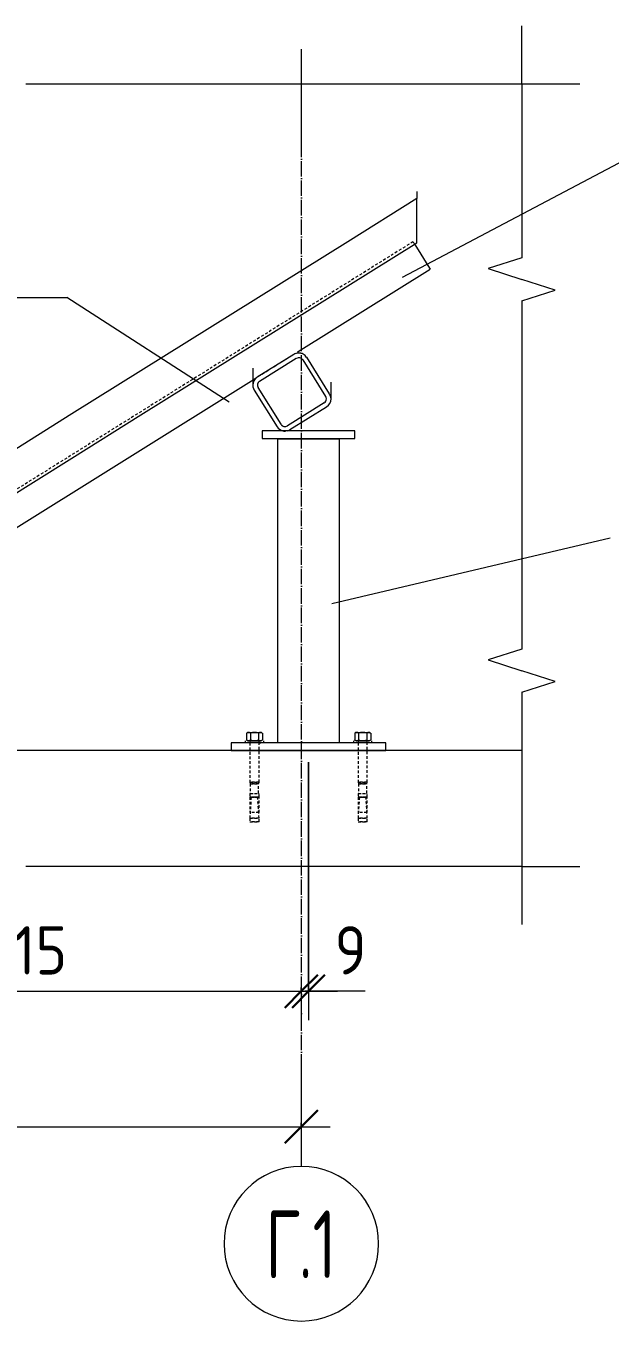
# Model space of a CAD drawing. Header units: millimetres. Extents: x 539 to 32806, y -1166 to 49726.
# Drawn here: x 30653 to 31409, y -738 to 937 of the extents above; entities that cross this region are included whole.
import ezdxf

# ---------------------------------------------------------------- set-up
doc = ezdxf.new("R2010")
doc.units = ezdxf.units.MM
doc.linetypes.add('01 Штриховая _4 мм_', pattern=[6, 3.5, -2.5])
doc.linetypes.add('02 Штрихпунктирная _20 мм_', pattern=[25, 20, -2.5, 0, -2.5])
for name, color, linetype, lineweight in [('AA_Dim', 7, 'Continuous', 9), ('AA_Dim-25', 7, 'Continuous', 9), ('AA_Oformlenie', 7, 'Continuous', 9), ('AA_Vinoska', 7, 'Continuous', 9), ('AF_Balki', 7, 'Continuous', 20), ('AF_Pokritie', 7, 'Continuous', 9), ('AF_Stena_Опалубка', 253, 'Continuous', 20), ('KR_Colonna_KG', 7, 'Continuous', 20), ('KR_Detal', 7, 'Continuous', 20), ('Оси', 7, 'Continuous', 9)]:
    doc.layers.add(name, color=color, linetype=linetype, lineweight=lineweight)
doc.styles.add('ISOCPEUR_5', font='isocpeur.ttf', dxfattribs={"width": 0.7, "height": 87.5})
doc.styles.add('ISOCPEUR_7', font='isocpeur.ttf', dxfattribs={"width": 0.9, "height": 62.5})
doc.dimstyles.new('00_Точн_3_знака__прозр__2', dxfattribs={"dimscale": 304.8, "dimtxt": 62.248823, "dimasz": 0.139436, "dimexe": 0.123031, "dimexo": 0.082021, "dimgap": 0.008202, "dimtad": 1, "dimdec": 3, "dimrnd": 0.001, "dimdsep": 46, "dimtxsty": 'ISOCPEUR_7', "dimblk1": 'OBLIQUE', "dimblk2": 'OBLIQUE', "dimsah": 1, "dimcen": 0.09, "dimdle": 0.123031, "dimazin": 0, "dimtfac": 1, "dimtdec": 4, "dimtix": 1, "dimtmove": 0, "dimatfit": 3, "dimfxl": 1, "dimtvp": 1, "dimtolj": 1, "dimtzin": 0, "dimlwd": 18, "dimlwe": 18, "dimarcsym": 2})
doc.dimstyles.new('05_Округл_1мм__прозр__2', dxfattribs={"dimscale": 304.8, "dimtxt": 62.248823, "dimasz": 0.139436, "dimexe": 0.123031, "dimexo": 0.082021, "dimgap": 0.008202, "dimtad": 1, "dimdec": 0, "dimdsep": 46, "dimtxsty": 'ISOCPEUR_7', "dimblk1": 'OBLIQUE', "dimblk2": 'OBLIQUE', "dimsah": 1, "dimcen": 0.09, "dimdle": 0.123031, "dimazin": 0, "dimtfac": 1, "dimtdec": 4, "dimtix": 1, "dimtmove": 1, "dimatfit": 3, "dimfxl": 1, "dimtvp": 1, "dimtolj": 1, "dimtzin": 0, "dimlwd": 18, "dimlwe": 18, "dimarcsym": 2})
doc.dimstyles.new('05_Округл_1мм__прозр__3', dxfattribs={"dimscale": 304.8, "dimtxt": 62.248823, "dimasz": 0.139436, "dimexe": 0.123031, "dimexo": 0.082021, "dimgap": 0.008202, "dimtad": 1, "dimdec": 0, "dimdsep": 46, "dimtxsty": 'ISOCPEUR_7', "dimblk1": 'OBLIQUE', "dimblk2": 'OBLIQUE', "dimsah": 1, "dimcen": 0.09, "dimdle": 0.123031, "dimazin": 0, "dimtfac": 1, "dimtdec": 4, "dimtix": 1, "dimtmove": 0, "dimatfit": 3, "dimfxl": 1, "dimtvp": 1, "dimtolj": 1, "dimtzin": 0, "dimlwd": 18, "dimlwe": 18, "dimarcsym": 2})

# ---------------------------------------------------------------- blocks, each defined once
blk = doc.blocks.new('243_Профиль гнутый сварной квадратный _НесКол_2ур_ - 80х6-4232274-Сечение 5')
at = {"layer": 'KR_Colonna_KG'}
for p, q in [((-43925.7, 403), (-43925.7, 10)), ((-43925.7, 403), (-43913.7, 403)), ((-43913.7, 403), (-43857.7, 403)), ((-43857.7, 403), (-43845.7, 403)), ((-43845.7, 10), (-43845.7, 403)), ((-43913.7, 10), (-43925.7, 10)), ((-43857.7, 10), (-43913.7, 10)), ((-43845.7, 10), (-43857.7, 10))]:
    blk.add_line(p, q, dxfattribs=at)
blk = doc.blocks.new('354_Прокат полоса лист широкополосный ГОСТ 103-2006_ГОСТ 19903-2015_ГОСТ 82-70 _НесКаркас_РабПлоск_ - 354_Прокат полоса лист широкополосный ГОСТ 103-2006_ГОСТ 19903-2015_ГОСТ 82-70 _НесКаркас_РабПлоск_-4176979-Сечение 5')
at = {"layer": 'AF_Balki'}
for p, q in [((-45945, 10), (-46145, 10)), ((-46145, 10), (-46145, 0)), ((-45945, 0), (-45945, 10)), ((-46145, 0), (-45945, 0))]:
    blk.add_line(p, q, dxfattribs=at)
blk = doc.blocks.new('354_Шайба_ГОСТ 11371-78_СоедНесК_РабПлоск_ - Шайба_ГОСТ 11371-78-3940405-Сечение 5')
at = {"layer": 'KR_Detal', "lineweight": 9}
for p, q in [((-43967.7, 12.5), (-43967.7, 10)), ((-43962, 12.5), (-43955.7, 12.5)), ((-43955.7, 10), (-43962, 10)), ((-43955.7, 12.5), (-43947.2, 12.5)), ((-43947.3, 10), (-43955.7, 10)), ((-43947.3, 12.5), (-43949.3, 12.5)), ((-43949.3, 10), (-43947.3, 10)), ((-43947.2, 10), (-43947.2, 10)), ((-43943.7, 10), (-43943.7, 12.5))]:
    blk.add_line(p, q, dxfattribs=at)
blk = doc.blocks.new('354_Шайба_ГОСТ 11371-78_СоедНесК_РабПлоск_ - Шайба_ГОСТ 11371-78-V42-Сечение 5')
at = {"layer": 'KR_Detal', "lineweight": 9}
for p, q in [((-43827.7, 12.5), (-43827.7, 10)), ((-43822, 12.5), (-43815.7, 12.5)), ((-43815.7, 10), (-43822, 10)), ((-43815.7, 12.5), (-43809.3, 12.5)), ((-43809.3, 10), (-43815.7, 10)), ((-43810.9, 12.5), (-43811, 12.5)), ((-43803.7, 10), (-43803.7, 12.5))]:
    blk.add_line(p, q, dxfattribs=at)
blk = doc.blocks.new('354_Прокат полоса лист широкополосный ГОСТ 103-2006_ГОСТ 19903-2015_ГОСТ 82-70 _НесКаркас_РабПлоск_ - 354_Прокат полоса лист широкополосный ГОСТ 103-2006_ГОСТ 19903-2015_ГОСТ 82-70 _НесКаркас_РабПлоск_-4193491-Сечение 5')
at = {"layer": 'AF_Balki'}
for p, q in [((-43825.7, 413.2), (-43945.7, 413.2)), ((-43945.7, 413.2), (-43945.7, 403.2)), ((-43945.7, 403.2), (-43825.7, 403.2)), ((-43825.7, 403.2), (-43825.7, 413.2))]:
    blk.add_line(p, q, dxfattribs=at)
blk = doc.blocks.new('253_Профиль гнутый сварной квадратный _НесКаркас_Балка_ - 40х3-4199256-Сечение 5')
at = {"layer": 'AF_Balki', "linetype": '01 Штриховая _4 мм_'}
for p, q in [((-43750.6, 657.6), (-44551.3, 157.7)), ((-43750.6, 657.5), (-43749.6, 656)), ((-43749.6, 656), (-43748.7, 654.6)), ((-43956, 480.1), (-43899, 515.7)), ((-44550.4, 156.2), (-44551.3, 157.7)), ((-44548, 152.4), (-44550.4, 156.2)), ((-44529.5, 122.8), (-44529.6, 122.9))]:
    blk.add_line(p, q, dxfattribs=at)
at = {"layer": 'AF_Balki'}
for p, q in [((-43748.6, 654.3), (-43748.7, 654.5)), ((-43748.5, 654.3), (-43746.2, 650.6)), ((-43746.2, 650.6), (-43731.4, 626.9)), ((-43899, 515.7), (-43728.5, 622.2)), ((-43731.4, 626.9), (-43728.5, 622.2)), ((-44529.2, 122.3), (-43956, 480.1)), ((-44547, 150.8), (-44548, 152.4)), ((-44532.2, 127.1), (-44547, 150.8)), ((-44529.6, 122.9), (-44532.2, 127.1)), ((-44529.3, 122.4), (-44529.5, 122.8)), ((-44529.2, 122.3), (-44529.3, 122.4))]:
    blk.add_line(p, q, dxfattribs=at)
blk = doc.blocks.new('253_Профиль гнутый сварной квадратный _НесКаркас_Балка_ - 80х6-4199296-Сечение 5')
at = {"layer": 'AF_Balki'}
for p, q in [((-43904.6, 512), (-43952.2, 482.4)), ((-43949, 477.3), (-43901.5, 506.9)), ((-43893.2, 505), (-43863.6, 457.6)), ((-43858.5, 460.8), (-43888.1, 508.2)), ((-43957.8, 491.4), (-43957.8, 472.2)), ((-43921.2, 421.7), (-43950.9, 469.1)), ((-43856.6, 454.4), (-43856.6, 476.2)), ((-43956, 465.9), (-43926.3, 418.5)), ((-43865.5, 449.3), (-43913, 419.8)), ((-43909.8, 414.7), (-43862.3, 444.3))]:
    blk.add_line(p, q, dxfattribs=at)
at = {"layer": 'AF_Balki', "linetype": '01 Штриховая _4 мм_'}
blk.add_line((-43957.8, 494.1), (-43957.8, 491.4), dxfattribs=at)
at = {"layer": 'AF_Balki'}
for centre, major_axis, start_param, end_param in [((-43898.3, 501.8), (12, 0), 1.866979, 2.128778), ((-43898.3, 501.8), (12, 0), 1.605179, 1.866979), ((-43898.3, 501.8), (6, 0), 0.557982, 2.128778), ((-43898.3, 501.8), (12, 0), 1.34338, 1.605179), ((-43898.3, 501.8), (12, 0), 1.081581, 1.34338), ((-43898.3, 501.8), (12, 0), 0.819781, 1.08158), ((-43898.3, 501.8), (12, 0), 0.557982, 0.819781), ((-43945.8, 472.2), (12, 0), 2.914176, 3.699574), ((-43945.8, 472.2), (12, 0), 2.652377, 2.914176), ((-43945.8, 472.2), (12, 0), 2.390578, 2.652377), ((-43945.8, 472.2), (12, 0), 2.128778, 2.390577), ((-43945.8, 472.2), (6, 0), 2.128778, 3.699574), ((-43868.6, 454.4), (-6, 0), 2.128778, 3.141593), ((-43868.6, 454.4), (6, 0), 0.034383, 0.557982), ((-43868.6, 454.4), (12, 0), 5.270371, 6.283185), ((-43868.6, 454.4), (12, 0), 0.296182, 0.557982), ((-43868.6, 454.4), (12, 0), 0.034383, 0.296182), ((-43868.6, 454.4), (12, 0), 0.014651, 0.034383), ((-43916.2, 424.8), (6, 0), 3.699574, 5.270371), ((-43916.2, 424.8), (12, 0), 3.699574, 4.465526), ((-43916.2, 424.8), (12, 0), 4.94156, 5.270371)]:
    blk.add_ellipse(centre, major_axis=major_axis, ratio=0.997945, start_param=start_param, end_param=end_param, dxfattribs=at)
at = {"layer": 'AF_Balki', "linetype": '01 Штриховая _4 мм_'}
blk.add_ellipse((-43916.2, 424.8), major_axis=(12, 0), ratio=0.997945, start_param=4.469672, end_param=4.937414, dxfattribs=at)
blk = doc.blocks.new('354_Анкер клиновой _СоедНесК_РабПлоск_ - M12x120_20-3940024-Сечение 5')
at = {"layer": 'KR_Detal', "lineweight": 9}
for p, q in [((-43966, 22.1), (-43966, 13.7)), ((-43964.7, 23.3), (-43963.4, 23.3)), ((-43963.4, 23.3), (-43955.7, 23.3)), ((-43960.9, 22.1), (-43960.9, 13.7)), ((-43955.7, 23.3), (-43948, 23.3)), ((-43950.5, 22.1), (-43950.5, 13.7)), ((-43947.9, 23.3), (-43946.7, 23.3)), ((-43945.3, 22.1), (-43945.3, 13.7)), ((-43963.4, 12.5), (-43964.7, 12.5)), ((-43961.7, 12.5), (-43963.4, 12.5)), ((-43961.7, 12.5), (-43961.7, 10)), ((-43955.7, 12.5), (-43961.6, 12.5)), ((-43949.7, 12.5), (-43955.7, 12.5)), ((-43949.7, 10), (-43949.7, 12.5)), ((-43948, 12.5), (-43949.6, 12.5)), ((-43946.7, 12.5), (-43947.9, 12.5))]:
    blk.add_line(p, q, dxfattribs=at)
at = {"layer": 'KR_Detal', "linetype": '01 Штриховая _4 мм_', "lineweight": 9}
for p, q in [((-43961.7, 10), (-43961.7, -40.9)), ((-43949.7, -40.9), (-43949.7, 10)), ((-43961.7, -40.9), (-43961.1, -43.3)), ((-43960.9, -40.9), (-43961.6, -40.9)), ((-43961.6, -40.9), (-43960.9, -40.9)), ((-43961.1, -43.3), (-43961.1, -55.5)), ((-43961, -43.3), (-43955.7, -43.3)), ((-43955.7, -40.9), (-43960.9, -40.9)), ((-43960.9, -40.9), (-43955.7, -40.9)), ((-43955.7, -43.3), (-43960.9, -43.3)), ((-43955.7, -40.9), (-43949.7, -40.9)), ((-43949.7, -40.9), (-43955.7, -40.9)), ((-43955.7, -43.3), (-43950.3, -43.3)), ((-43950.3, -43.3), (-43955.7, -43.3)), ((-43950.3, -43.3), (-43949.7, -40.9)), ((-43950.3, -55.5), (-43950.3, -43.3)), ((-43961.7, -55.5), (-43961.7, -60.3)), ((-43961.7, -55.5), (-43961.2, -55.5)), ((-43961.7, -60.3), (-43961.7, -80.3)), ((-43961.7, -60.3), (-43959.9, -60.3)), ((-43959.9, -60.3), (-43961.7, -87.5)), ((-43959.9, -60.3), (-43961.7, -60.3)), ((-43961.2, -55.5), (-43961.5, -55.5)), ((-43960.9, -55.5), (-43961, -55.5)), ((-43961, -55.5), (-43955.7, -55.5)), ((-43959.8, -60.3), (-43955.7, -60.3)), ((-43955.7, -60.3), (-43959.8, -60.3)), ((-43955.7, -55.5), (-43950.3, -55.5)), ((-43955.7, -60.3), (-43951.5, -60.3)), ((-43951.5, -60.3), (-43955.7, -60.3)), ((-43949.7, -87.5), (-43951.5, -60.3)), ((-43951.4, -60.3), (-43949.7, -60.3)), ((-43949.7, -60.3), (-43951.4, -60.3)), ((-43950.3, -55.5), (-43950.5, -55.5)), ((-43950.2, -55.5), (-43949.7, -55.5)), ((-43949.9, -55.5), (-43950.2, -55.5)), ((-43949.7, -60.3), (-43949.7, -55.5)), ((-43949.7, -80.3), (-43949.7, -60.3)), ((-43961.3, -80.3), (-43961.7, -80.3)), ((-43961.5, -80.3), (-43961.3, -80.3)), ((-43955.7, -80.3), (-43961.2, -80.3)), ((-43961.2, -80.3), (-43961.1, -80.3)), ((-43950.1, -80.3), (-43955.7, -80.3)), ((-43950.2, -80.3), (-43950.1, -80.3)), ((-43950, -80.3), (-43949.9, -80.3)), ((-43949.7, -80.3), (-43950, -80.3)), ((-43961.7, -87.5), (-43961.7, -92.3)), ((-43955.7, -92.3), (-43961.7, -92.3)), ((-43955.7, -87.5), (-43961.6, -87.5)), ((-43961.6, -87.5), (-43955.7, -87.5)), ((-43961.5, -92.3), (-43955.7, -92.3)), ((-43955.7, -87.5), (-43949.7, -87.5)), ((-43949.7, -87.5), (-43955.7, -87.5)), ((-43955.7, -92.3), (-43949.9, -92.3)), ((-43949.7, -92.3), (-43955.7, -92.3)), ((-43949.7, -92.3), (-43949.7, -87.5))]:
    blk.add_line(p, q, dxfattribs=at)
at = {"layer": 'KR_Detal', "lineweight": 9, "flags": 128}
for points in [[(-43966, 22.1), (-43965.6, 22.5), (-43965.2, 22.9), (-43964.7, 23.3), (-43964.7, 23.3)], [(-43946.7, 23.3), (-43946.2, 22.9), (-43945.7, 22.5), (-43945.3, 22.1), (-43945.3, 22.1)], [(-43964.7, 12.5), (-43965.1, 12.9), (-43965.6, 13.3), (-43966, 13.7), (-43966, 13.7)], [(-43945.3, 13.7), (-43945.7, 13.3), (-43946.2, 12.9), (-43946.6, 12.5), (-43946.7, 12.5)]]:
    blk.add_lwpolyline(points, dxfattribs=at)
at = {"layer": 'KR_Detal', "lineweight": 9}
for points, knots in [([(-43963.4, 23.3), (-43963.9, 23.3), (-43964.7, 23.1), (-43965.4, 22.6), (-43965.8, 22.4)], [0, 0, 0, 0, 0.5, 0.8815586, 0.8815586, 0.8815586, 0.8815586]), ([(-43945.6, 22.4), (-43945.9, 22.6), (-43946.6, 23.1), (-43947.4, 23.3), (-43947.9, 23.3)], [0.1186632, 0.1186632, 0.1186632, 0.1186632, 0.5, 1, 1, 1, 1]), ([(-43965.8, 13.4), (-43965.4, 13.2), (-43964.7, 12.7), (-43963.9, 12.5), (-43963.4, 12.5)], [0.1186632, 0.1186632, 0.1186632, 0.1186632, 0.5, 1, 1, 1, 1]), ([(-43947.9, 12.5), (-43947.4, 12.5), (-43946.6, 12.7), (-43945.9, 13.2), (-43945.6, 13.4)], [0, 0, 0, 0, 0.5, 0.8815586, 0.8815586, 0.8815586, 0.8815586])]:
    blk.add_open_spline(points, degree=3, knots=knots, dxfattribs=at)
for points in [[(-43960.9, 22.1), (-43961.3, 22.5), (-43962.1, 23.1), (-43963, 23.3), (-43963.4, 23.3)], [(-43955.7, 23.3), (-43956.6, 23.3), (-43958.3, 23.1), (-43960, 22.5), (-43960.9, 22.1)], [(-43950.5, 22.1), (-43951.3, 22.5), (-43953, 23.1), (-43954.7, 23.3), (-43955.7, 23.3)], [(-43947.9, 23.3), (-43948.3, 23.3), (-43949.2, 23.1), (-43950, 22.5), (-43950.5, 22.1)], [(-43963.4, 12.5), (-43963, 12.5), (-43962.1, 12.7), (-43961.3, 13.3), (-43960.9, 13.7)], [(-43960.9, 13.7), (-43960, 13.3), (-43958.3, 12.7), (-43956.6, 12.5), (-43955.7, 12.5)], [(-43955.7, 12.5), (-43954.7, 12.5), (-43953, 12.7), (-43951.3, 13.3), (-43950.5, 13.7)], [(-43950.5, 13.7), (-43950, 13.3), (-43949.2, 12.7), (-43948.3, 12.5), (-43947.9, 12.5)]]:
    blk.add_open_spline(points, degree=3, dxfattribs=at)
blk = doc.blocks.new('354_Анкер клиновой _СоедНесК_РабПлоск_ - M12x120_20-V41-Сечение 5')
at = {"layer": 'KR_Detal', "lineweight": 9}
for p, q in [((-43826, 22.1), (-43826, 13.7)), ((-43824.7, 23.3), (-43823.4, 23.3)), ((-43823.4, 23.3), (-43815.7, 23.3)), ((-43820.9, 22.1), (-43820.9, 13.7)), ((-43815.7, 23.3), (-43808, 23.3)), ((-43810.5, 22.1), (-43810.5, 13.7)), ((-43807.9, 23.3), (-43806.7, 23.3)), ((-43805.3, 22.1), (-43805.3, 13.7)), ((-43823.4, 12.5), (-43824.3, 12.5)), ((-43821.7, 12.5), (-43823.4, 12.5)), ((-43821.7, 12.5), (-43821.7, 10)), ((-43815.7, 12.5), (-43821.6, 12.5)), ((-43811.2, 12.5), (-43815.7, 12.5)), ((-43811.1, 12.5), (-43810.9, 12.5)), ((-43810.9, 12.5), (-43811.1, 12.5)), ((-43809.7, 12.5), (-43810.9, 12.5)), ((-43809.7, 10), (-43809.7, 12.5)), ((-43808, 12.5), (-43809.6, 12.5)), ((-43806.7, 12.5), (-43807.9, 12.5))]:
    blk.add_line(p, q, dxfattribs=at)
at = {"layer": 'KR_Detal', "linetype": '01 Штриховая _4 мм_', "lineweight": 9}
for p, q in [((-43824.3, 12.5), (-43824.7, 12.5)), ((-43821.7, 10), (-43821.7, -40.9)), ((-43809.7, -40.9), (-43809.7, 10)), ((-43821.7, -40.9), (-43821.1, -43.3)), ((-43815.7, -40.9), (-43821.6, -40.9)), ((-43821.6, -40.9), (-43815.7, -40.9)), ((-43821.1, -43.3), (-43821.1, -55.5)), ((-43815.7, -43.3), (-43821, -43.3)), ((-43821, -43.3), (-43815.7, -43.3)), ((-43815.7, -40.9), (-43809.7, -40.9)), ((-43809.7, -40.9), (-43815.7, -40.9)), ((-43815.7, -43.3), (-43810.3, -43.3)), ((-43811, -43.3), (-43815.7, -43.3)), ((-43810.3, -43.3), (-43810.9, -43.3)), ((-43810.3, -43.3), (-43809.7, -40.9)), ((-43810.3, -55.5), (-43810.3, -43.3)), ((-43821.7, -55.5), (-43821.7, -60.3)), ((-43821.7, -55.5), (-43821.2, -55.5)), ((-43821.7, -60.3), (-43821.7, -80.3)), ((-43821.7, -60.3), (-43819.9, -60.3)), ((-43819.9, -60.3), (-43821.7, -87.5)), ((-43819.9, -60.3), (-43821.7, -60.3)), ((-43821.2, -55.5), (-43821.5, -55.5)), ((-43820.9, -55.5), (-43821, -55.5)), ((-43821, -55.5), (-43815.7, -55.5)), ((-43819.8, -60.3), (-43815.7, -60.3)), ((-43815.7, -60.3), (-43819.8, -60.3)), ((-43815.7, -55.5), (-43810.3, -55.5)), ((-43815.7, -60.3), (-43811.5, -60.3)), ((-43811.5, -60.3), (-43815.7, -60.3)), ((-43809.7, -87.5), (-43811.5, -60.3)), ((-43811.4, -60.3), (-43809.7, -60.3)), ((-43809.7, -60.3), (-43811.4, -60.3)), ((-43810.3, -55.5), (-43810.5, -55.5)), ((-43810.2, -55.5), (-43809.7, -55.5)), ((-43809.9, -55.5), (-43810.2, -55.5)), ((-43809.7, -60.3), (-43809.7, -55.5)), ((-43809.7, -80.3), (-43809.7, -60.3)), ((-43821.3, -80.3), (-43821.7, -80.3)), ((-43821.5, -80.3), (-43821.3, -80.3)), ((-43815.7, -80.3), (-43821.2, -80.3)), ((-43821.2, -80.3), (-43821.1, -80.3)), ((-43810.1, -80.3), (-43815.7, -80.3)), ((-43810.2, -80.3), (-43810.1, -80.3)), ((-43810, -80.3), (-43809.9, -80.3)), ((-43809.7, -80.3), (-43810, -80.3)), ((-43821.7, -87.5), (-43821.7, -92.3)), ((-43815.7, -92.3), (-43821.7, -92.3)), ((-43815.7, -87.5), (-43821.6, -87.5)), ((-43821.6, -87.5), (-43815.7, -87.5)), ((-43821.5, -92.3), (-43815.7, -92.3)), ((-43815.7, -87.5), (-43809.7, -87.5)), ((-43809.7, -87.5), (-43815.7, -87.5)), ((-43815.7, -92.3), (-43809.9, -92.3)), ((-43809.7, -92.3), (-43815.7, -92.3)), ((-43809.7, -92.3), (-43809.7, -87.5))]:
    blk.add_line(p, q, dxfattribs=at)
at = {"layer": 'KR_Detal', "lineweight": 9, "flags": 128}
for points in [[(-43826, 22.1), (-43825.6, 22.5), (-43825.2, 22.9), (-43824.7, 23.3), (-43824.7, 23.3)], [(-43806.7, 23.3), (-43806.2, 22.9), (-43805.7, 22.5), (-43805.3, 22.1), (-43805.3, 22.1)], [(-43824.7, 12.5), (-43825.1, 12.9), (-43825.6, 13.3), (-43826, 13.7), (-43826, 13.7)], [(-43805.3, 13.7), (-43805.7, 13.3), (-43806.2, 12.9), (-43806.6, 12.5), (-43806.7, 12.5)]]:
    blk.add_lwpolyline(points, dxfattribs=at)
at = {"layer": 'KR_Detal', "lineweight": 9}
for points, knots in [([(-43823.4, 23.3), (-43823.9, 23.3), (-43824.7, 23.1), (-43825.4, 22.6), (-43825.8, 22.4)], [0, 0, 0, 0, 0.5, 0.8815586, 0.8815586, 0.8815586, 0.8815586]), ([(-43805.6, 22.4), (-43805.9, 22.6), (-43806.6, 23.1), (-43807.4, 23.3), (-43807.9, 23.3)], [0.1186632, 0.1186632, 0.1186632, 0.1186632, 0.5, 1, 1, 1, 1]), ([(-43825.8, 13.4), (-43825.4, 13.2), (-43824.7, 12.7), (-43823.9, 12.5), (-43823.4, 12.5)], [0.1186632, 0.1186632, 0.1186632, 0.1186632, 0.5, 1, 1, 1, 1]), ([(-43807.9, 12.5), (-43807.4, 12.5), (-43806.6, 12.7), (-43805.9, 13.2), (-43805.6, 13.4)], [0, 0, 0, 0, 0.5, 0.8815586, 0.8815586, 0.8815586, 0.8815586])]:
    blk.add_open_spline(points, degree=3, knots=knots, dxfattribs=at)
for points in [[(-43820.9, 22.1), (-43821.3, 22.5), (-43822.1, 23.1), (-43823, 23.3), (-43823.4, 23.3)], [(-43815.7, 23.3), (-43816.6, 23.3), (-43818.3, 23.1), (-43820, 22.5), (-43820.9, 22.1)], [(-43810.5, 22.1), (-43811.3, 22.5), (-43813, 23.1), (-43814.7, 23.3), (-43815.7, 23.3)], [(-43807.9, 23.3), (-43808.3, 23.3), (-43809.2, 23.1), (-43810, 22.5), (-43810.5, 22.1)], [(-43823.4, 12.5), (-43823, 12.5), (-43822.1, 12.7), (-43821.3, 13.3), (-43820.9, 13.7)], [(-43820.9, 13.7), (-43820, 13.3), (-43818.3, 12.7), (-43816.6, 12.5), (-43815.7, 12.5)], [(-43815.7, 12.5), (-43814.7, 12.5), (-43813, 12.7), (-43811.3, 13.3), (-43810.5, 13.7)], [(-43810.5, 13.7), (-43810, 13.3), (-43809.2, 12.7), (-43808.3, 12.5), (-43807.9, 12.5)]]:
    blk.add_open_spline(points, degree=3, dxfattribs=at)
blk = doc.blocks.new('011_Прямоугольник обрыва _ЭлУзла_ - 011_Прямоугольник обрыва _ЭлУзла_-4183848-Сечение 5')
at = {"layer": 'AA_Oformlenie'}
for p, q in [((-44251.3, 861.6), (-43610, 861.6)), ((-43610, 861.6), (-43610, 636.9)), ((-43610, 581.2), (-43610, 131.1)), ((-43610, 75.4), (-43610, -150)), ((-43610, -150), (-44251.3, -150))]:
    blk.add_line(p, q, dxfattribs=at)
blk = doc.blocks.new('Ось сетки - d_4мм-2765513-Сечение 5')
at = {"layer": 'Оси'}
for start, end in [(0, 180), (0, 180), (180, 360), (180, 360)]:
    blk.add_arc((-43895, -637.7), 100, start, end, dxfattribs=at)
blk = doc.blocks.new('DIMBLOCK61-Сечение 5')
at = {"layer": 'AA_Dim-25', "lineweight": 18}
for p, q in [((30294.4, 14.4), (30294.4, -348.9)), ((30294.4, -311.4), (30294.4, 14.4)), ((30294.4, -311.4), (31009.4, -311.4)), ((31009.4, -306.3), (31009.4, -348.9)), ((31009.4, -311.4), (31009.4, -306.3))]:
    blk.add_line(p, q, dxfattribs=at)
at = {"layer": 'AA_Dim-25', "lineweight": 30}
for p, q in [((30294.4, -311.4), (30315.7, -290.1)), ((31009.4, -311.4), (31030.7, -290.1)), ((30294.4, -311.4), (30273.2, -332.6)), ((31009.4, -311.4), (30988.2, -332.6))]:
    blk.add_line(p, q, dxfattribs=at)
at = {"layer": 'AA_Dim-25', "color": 0, "lineweight": 18, "insert": (30598, -227.2), "char_height": 62.5, "width": 129.286, "attachment_point": 1, "line_spacing_factor": 1.149209, "style": 'ISOCPEUR_7'}
blk.add_mtext('715', dxfattribs=at)
blk = doc.blocks.new('_Oblique')
at = {"color": 0, "linetype": 'ByBlock', "lineweight": -2}
blk.add_line((-0.5, -0.5), (0.5, 0.5), dxfattribs=at)
blk = doc.blocks.new('DIMBLOCK62-Сечение 5')
at = {"layer": 'AA_Dim-25', "lineweight": 18}
for p, q in [((31018.8, -15), (31018.8, -348.9)), ((31018.8, -311.4), (31018.8, -15)), ((31009.4, -306.3), (31009.4, -348.9)), ((31009.4, -311.4), (31009.4, -306.3)), ((31009.4, -311.4), (31056.3, -311.4)), ((31027.4, -311.4), (31014.1, -311.4)), ((31091.9, -311.4), (31027.4, -311.4))]:
    blk.add_line(p, q, dxfattribs=at)
at = {"layer": 'AA_Dim-25', "lineweight": 30}
for p, q in [((31009.4, -311.4), (31030.7, -290.1)), ((31018.8, -311.4), (31040, -290.1)), ((31009.4, -311.4), (30988.2, -332.6)), ((31018.8, -311.4), (30997.5, -332.6))]:
    blk.add_line(p, q, dxfattribs=at)
at = {"layer": 'AA_Dim-25', "color": 0, "lineweight": 18, "insert": (31052.4, -227.2), "char_height": 62.5, "width": 47.405, "attachment_point": 1, "line_spacing_factor": 1.149209, "style": 'ISOCPEUR_7'}
blk.add_mtext('\\fISOCPEUR|b0|i0|c204|p34|;\\W.9;9', dxfattribs=at)
blk = doc.blocks.new('DIMBLOCK63-Сечение 5')
at = {"layer": 'AA_Dim-25', "lineweight": 30}
for p, q in [((29509.4, -486.4), (29530.7, -465.1)), ((31009.4, -486.4), (31030.7, -465.1)), ((29509.4, -486.4), (29488.2, -507.6)), ((31009.4, -486.4), (30988.2, -507.6))]:
    blk.add_line(p, q, dxfattribs=at)
at = {"layer": 'AA_Dim-25', "lineweight": 18}
for p, q in [((29509.4, -481.3), (29509.4, -523.9)), ((29509.4, -486.4), (29509.4, -481.3)), ((31009.4, -481.3), (31009.4, -523.9)), ((31009.4, -486.4), (31009.4, -481.3)), ((29471.9, -486.4), (31046.9, -486.4))]:
    blk.add_line(p, q, dxfattribs=at)
at = {"layer": 'AA_Dim-25', "color": 0, "lineweight": 18, "insert": (30185.8, -402.2), "char_height": 62.5, "width": 176.691, "attachment_point": 1, "line_spacing_factor": 1.149209, "style": 'ISOCPEUR_7'}
blk.add_mtext('1500', dxfattribs=at)
blk = doc.blocks.new('043_М_Балки_Полка - Позиция_Наименование_дп14-4164524-Сечение 5')
at = {"layer": 'AA_Vinoska'}
blk.add_line((-45163.7, 637.1), (-44813.7, 637.1), dxfattribs=at)

msp = doc.modelspace()

# ---------------------------------------------------------------- linework, layer by layer
at = {"layer": 'AA_Vinoska'}
for p, q in [((31294.4169, 861.64), (31294.4169, 936.64)), ((31294.4169, 861.64), (31369.4169, 861.64)), ((31140.0579, 611.8843), (31443.2117, 771.8555)), ((31294.4169, 636.8844), (31251.0919, 622.8072)), ((31251.0919, 622.8072), (31294.4169, 608.73)), ((31337.7182, 594.98), (31294.4169, 608.73)), ((31294.4169, 581.23), (31337.7182, 594.98)), ((30916.0346, 450.2502), (30706.0278, 585.5088)), ((31048.6667, 189.8996), (31408.7795, 274.632)), ((31294.4169, 131.0643), (31251.0919, 116.9872)), ((31251.0919, 116.9872), (31294.4169, 102.91)), ((31337.7182, 89.16), (31294.4169, 102.91)), ((31294.4169, 75.41), (31337.7182, 89.16)), ((31294.4169, -150), (31369.4169, -150)), ((31294.4169, -150), (31294.4169, -225))]:
    msp.add_line(p, q, dxfattribs=at)
at = {"layer": 'AF_Pokritie', "lineweight": 20}
for p, q in [((31158.6609, 722.6681), (31158.6609, 713.3202)), ((31158.6609, 656.3202), (31158.6609, 713.3202)), ((31158.6609, 656.3202), (31158.6609, 665.6681))]:
    msp.add_line(p, q, dxfattribs=at)
at = {"layer": 'AF_Pokritie', "lineweight": 20, "flags": 128}
for points in [[(31158.6609, 713.3202), (31069.4849, 657.6491), (30980.3088, 601.978), (30891.1328, 546.307), (30801.9567, 490.6359), (30712.7807, 434.9649), (30623.6047, 379.2938), (30534.4286, 323.6228), (30445.2526, 267.9517), (30356.0765, 212.2807)], [(30356.0765, 155.2807), (30445.2526, 210.9517), (30534.4286, 266.6228), (30623.6047, 322.2938), (30712.7807, 377.9649), (30801.9567, 433.6359), (30891.1328, 489.307), (30980.3088, 544.978), (31069.4849, 600.6491), (31158.6609, 656.3202)]]:
    msp.add_lwpolyline(points, dxfattribs=at)
at = {"layer": 'AF_Stena_Опалубка'}
msp.add_line((31294.4169, 0), (28759.4169, 0), dxfattribs=at)
at = {"layer": 'Оси'}
for p, q in [((31009.4169, 781.5744), (31009.4169, 906.5744)), ((31009.4169, -537.7394), (31009.4169, -412.7394))]:
    msp.add_line(p, q, dxfattribs=at)
at = {"layer": 'Оси', "linetype": '02 Штрихпунктирная _20 мм_'}
msp.add_line((31009.4169, -412.7394), (31009.4169, 781.5744), dxfattribs=at)

# ---------------------------------------------------------------- block references
at = {"layer": 'AA_Oformlenie'}
msp.add_blockref('011_Прямоугольник обрыва _ЭлУзла_ - 011_Прямоугольник обрыва _ЭлУзла_-4183848-Сечение 5', (74904.4169, 0), dxfattribs=at)
at = {"layer": 'AA_Vinoska'}
msp.add_blockref('043_М_Балки_Полка - Позиция_Наименование_дп14-4164524-Сечение 5', (75519.7245, -51.5873), dxfattribs=at)
at = {"layer": 'AF_Balki', "linetype": '01 Штриховая _4 мм_'}
for name in ['253_Профиль гнутый сварной квадратный _НесКаркас_Балка_ - 40х3-4199256-Сечение 5', '253_Профиль гнутый сварной квадратный _НесКаркас_Балка_ - 80х6-4199296-Сечение 5']:
    msp.add_blockref(name, (74904.4169, 0), dxfattribs=at)
at = {"layer": 'AF_Balki'}
for name, p in [('354_Прокат полоса лист широкополосный ГОСТ 103-2006_ГОСТ 19903-2015_ГОСТ 82-70 _НесКаркас_РабПлоск_ - 354_Прокат полоса лист широкополосный ГОСТ 103-2006_ГОСТ 19903-2015_ГОСТ 82-70 _НесКаркас_РабПлоск_-4193491-Сечение 5', (74904.4169, 0)), ('354_Прокат полоса лист широкополосный ГОСТ 103-2006_ГОСТ 19903-2015_ГОСТ 82-70 _НесКаркас_РабПлоск_ - 354_Прокат полоса лист широкополосный ГОСТ 103-2006_ГОСТ 19903-2015_ГОСТ 82-70 _НесКаркас_РабПлоск_-4176979-Сечение 5', (77063.7615, 0))]:
    msp.add_blockref(name, p, dxfattribs=at)
at = {"layer": 'KR_Colonna_KG'}
msp.add_blockref('243_Профиль гнутый сварной квадратный _НесКол_2ур_ - 80х6-4232274-Сечение 5', (74904.4169, 0), dxfattribs=at)
at = {"layer": 'KR_Detal', "linetype": '01 Штриховая _4 мм_', "lineweight": 9}
for name in ['354_Анкер клиновой _СоедНесК_РабПлоск_ - M12x120_20-3940024-Сечение 5', '354_Анкер клиновой _СоедНесК_РабПлоск_ - M12x120_20-V41-Сечение 5']:
    msp.add_blockref(name, (74904.4169, 0), dxfattribs=at)
at = {"layer": 'KR_Detal', "lineweight": 9}
for name in ['354_Шайба_ГОСТ 11371-78_СоедНесК_РабПлоск_ - Шайба_ГОСТ 11371-78-3940405-Сечение 5', '354_Шайба_ГОСТ 11371-78_СоедНесК_РабПлоск_ - Шайба_ГОСТ 11371-78-V42-Сечение 5']:
    msp.add_blockref(name, (74904.4169, 0), dxfattribs=at)
at = {"layer": 'Оси'}
msp.add_blockref('Ось сетки - d_4мм-2765513-Сечение 5', (74904.4169, 0), dxfattribs=at)

# ---------------------------------------------------------------- texts
at = {"layer": 'Оси', "char_height": 87.5, "attachment_point": 1, "style": 'ISOCPEUR_5'}
for s, insert, width in [('\\fISOCPEUR|b0|i0|c204|p34|;\\W.7;Г', (30963.0968, -594.6529), 51.909266), ('.1', (31005.9262, -594.6529), 60.326984)]:
    msp.add_mtext(s, dxfattribs=dict(at, insert=insert, width=width))

# ---------------------------------------------------------------- dimensions: what is measured, and where the dimension line sits
at = {"layer": 'AA_Dim', "lineweight": 18}
for base, p1, p2, dimstyle, override, picture, middle in [((31009.4169, -311.3594), (30294.4169, 39.406), (31009.4169, -281.3074), '05_Округл_1мм__прозр__3', {"dimpost": '<>', "dimfxl": 783.633875}, 'DIMBLOCK61-Сечение 5', (30651.9169, -277.6094)), ((31009.4169, -486.3594), (29509.4169, -456.3074), (31009.4169, -456.3074), '00_Точн_3_знака__прозр__2', {"dimpost": '<>', "dimfxl": 1500}, 'DIMBLOCK63-Сечение 5', (30259.4169, -452.6094))]:
    dim = msp.add_linear_dim(base=base, p1=p1, p2=p2, dimstyle=dimstyle, override=override, dxfattribs=at)
    dim.commit()
    dim.dimension.update_dxf_attribs({"geometry": picture, "text_midpoint": middle})
dim = msp.add_linear_dim(base=(31018.7615, -311.3594), p1=(31009.4169, -281.3074), p2=(31018.7615, 10), dimstyle='05_Округл_1мм__прозр__2', override={"dimpost": '<>', "dimfxl": 291.457206}, dxfattribs=at)
dim.commit()
dim.dimension.update_dxf_attribs({"geometry": 'DIMBLOCK62-Сечение 5', "text_midpoint": (31076.0928, -268.8726), "dimtype": 160})

doc.saveas('drawing.dxf')
